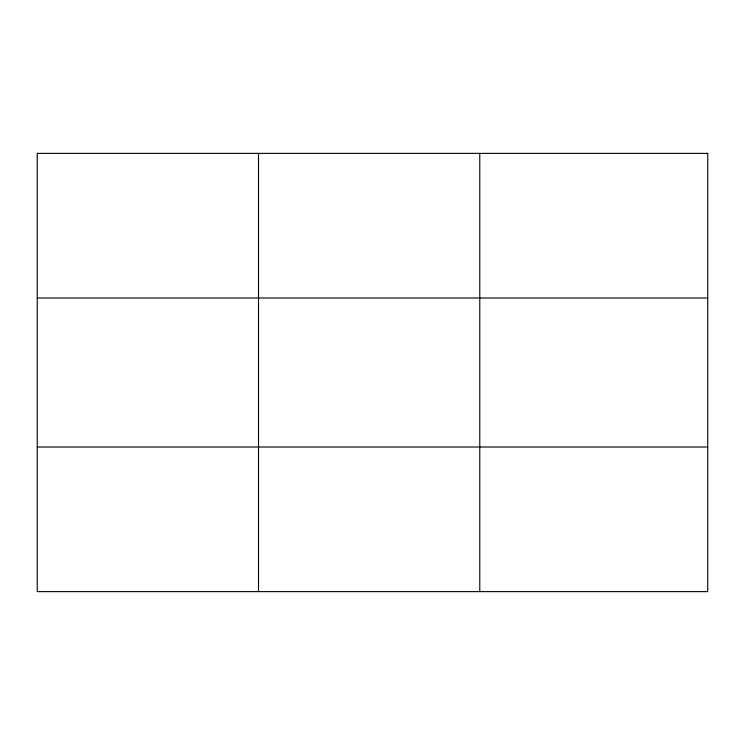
<?xml version="1.0" encoding="UTF-8"?>
<svg xmlns="http://www.w3.org/2000/svg" width="745" height="745" viewBox="0 0 745 745"><rect width="100%" height="100%" fill="white"/><g stroke="black" fill="none" stroke-linecap="round" stroke-linejoin="round"><path stroke-width="1.12" d="M258.515 591.614L258.515 153.386M479.78 591.614L479.78 153.386M37.25 298L707.75 298M37.25 447L707.75 447M707.75 153.386L707.75 591.614L37.25 591.614L37.25 153.386L707.75 153.386"/></g></svg>
